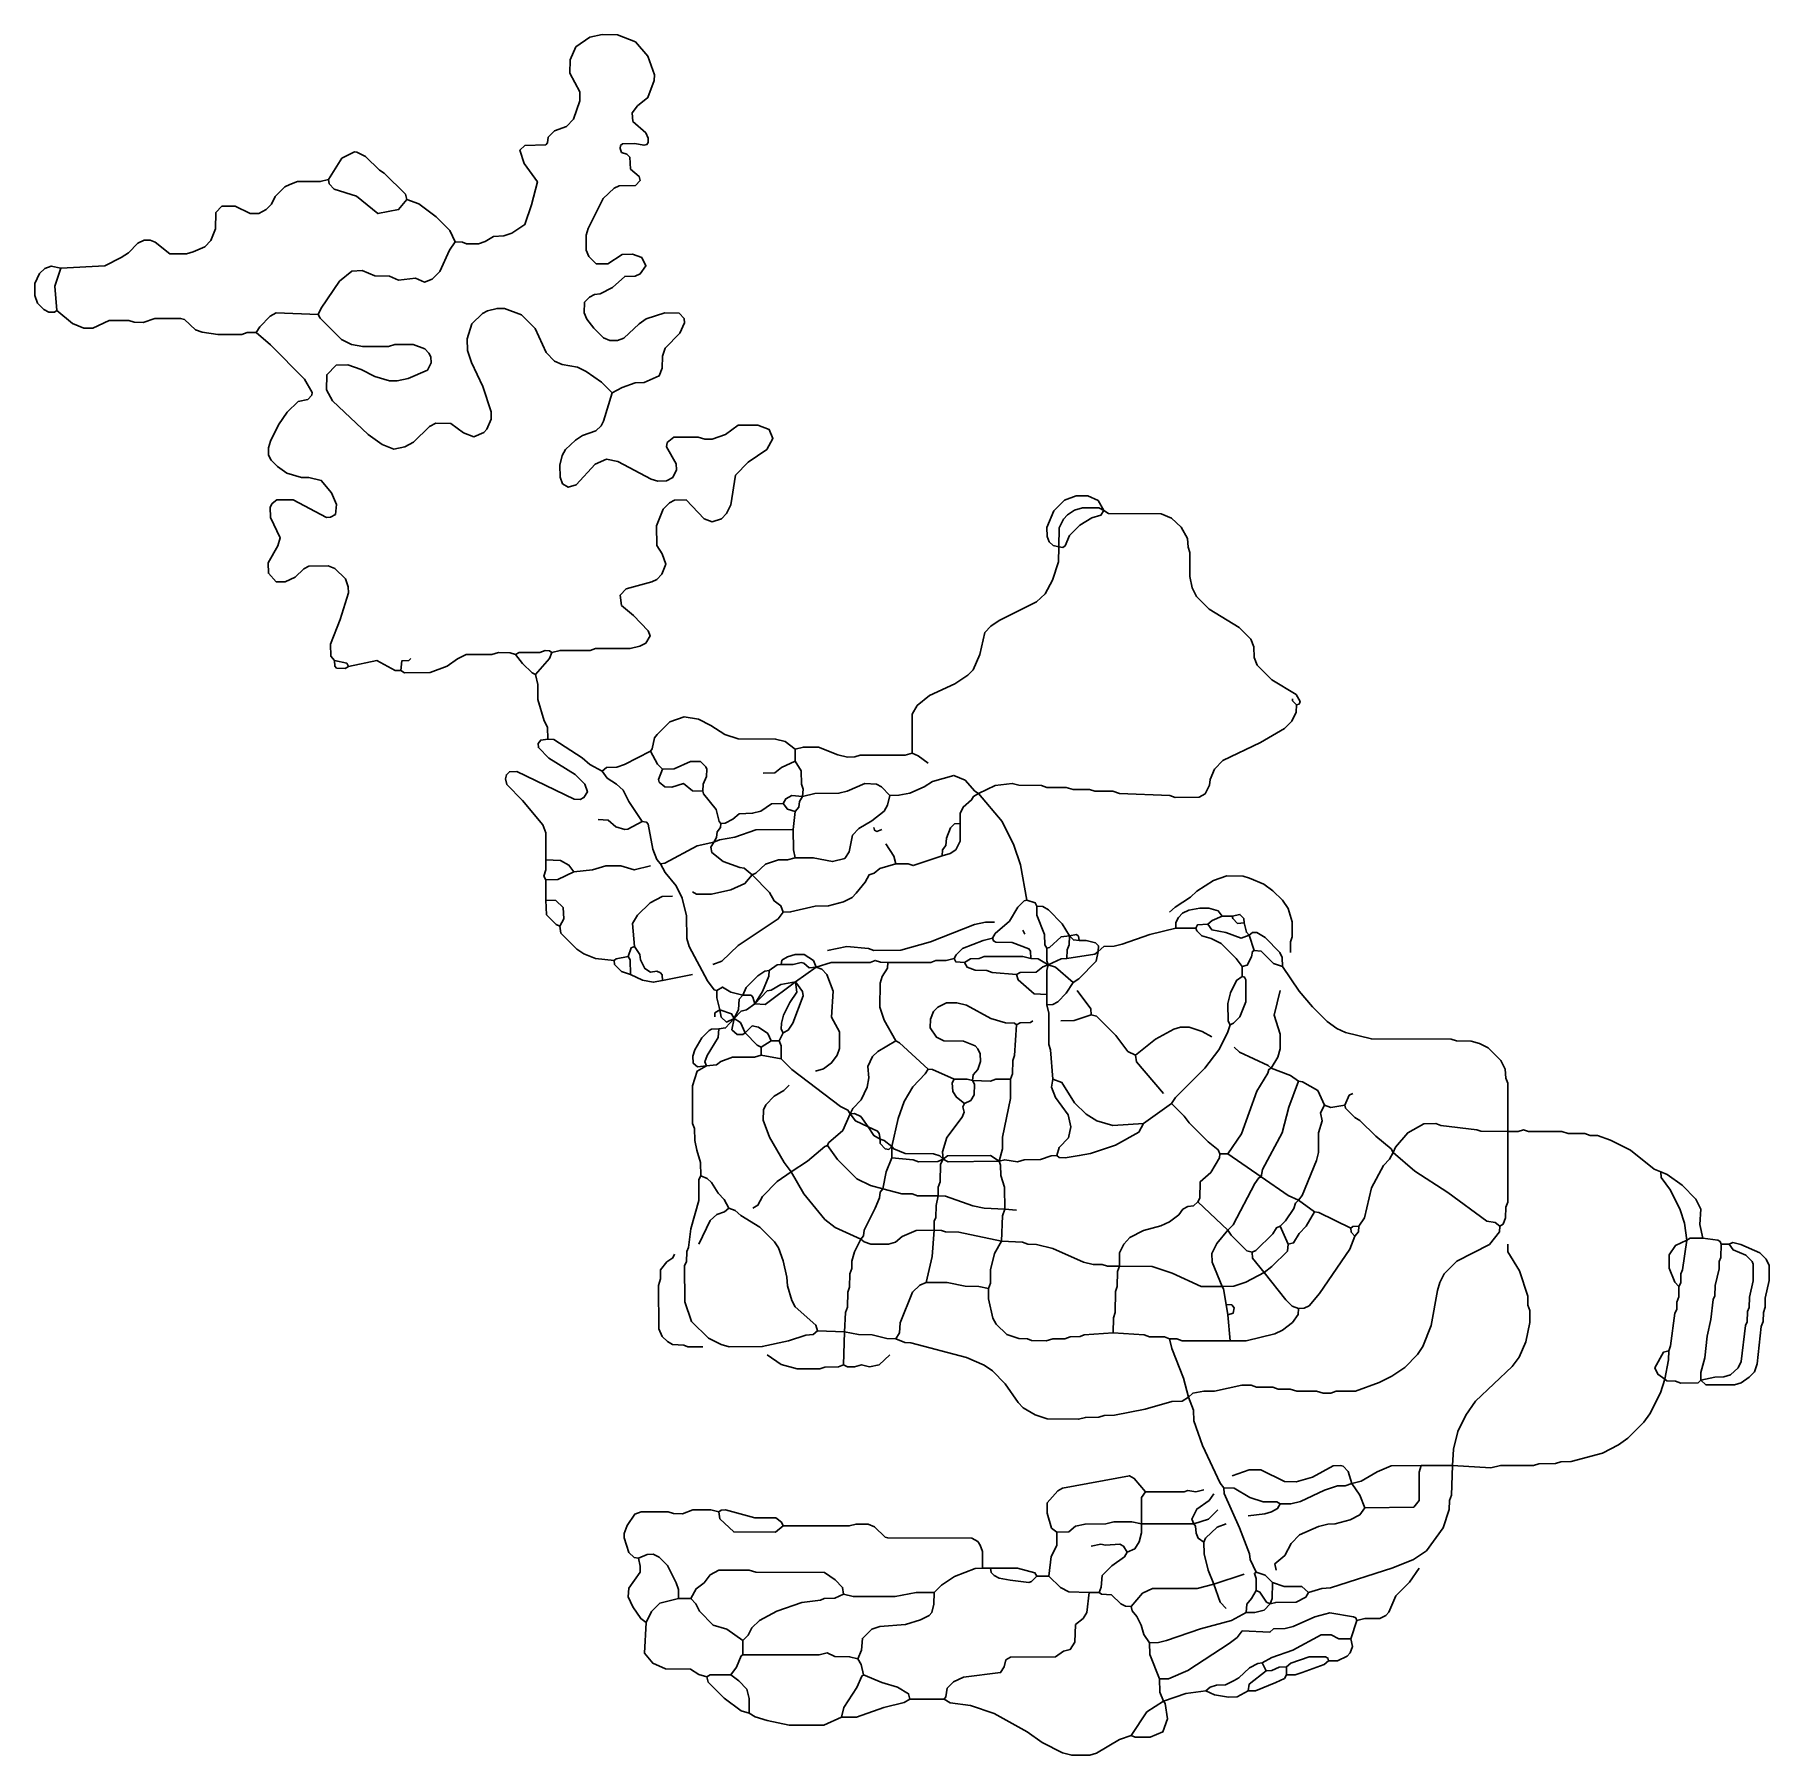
# Model space of a CAD drawing. Header units: millimetres. Extents: x 0 to 1000, y 0 to 992.
import ezdxf

# ---------------------------------------------------------------- set-up
doc = ezdxf.new("R2010")
doc.units = ezdxf.units.MM
doc.layers.add('MAP', color=7, linetype='CONTINUOUS')

msp = doc.modelspace()

# ---------------------------------------------------------------- linework, layer by layer
at = {"layer": 'MAP'}
for points in [[(242.4, 872.4), (246.7, 872.2), (248.9, 871.3), (255.8, 871.3), (259.7, 872.6), (264.5, 875.6), (270.4, 875.9), (275.1, 877.4), (282.5, 882.4), (286.4, 893.8), (289.8, 907), (282.1, 917.7), (279.7, 925.3), (282.6, 928), (294.6, 928.3), (295.6, 929.5), (296.1, 932.8), (299.6, 936.5), (306.5, 938.9), (310.6, 943.2), (314.3, 953.8), (314.2, 959), (308.6, 969.6), (308.7, 977.4), (311.9, 984.8), (320, 990.4), (327.2, 991.9), (335.9, 991.8), (346.3, 987.7), (353.4, 979.4), (357.3, 968.8), (357.1, 965.4), (353.4, 955.6), (347.6, 950.9), (344.5, 946.9), (344.9, 941.9), (352.3, 935.2), (353.7, 932.3), (353.7, 929.8), (352.9, 928.5), (351.3, 928.1), (345.7, 929.2), (338.8, 929), (337.7, 927.9), (337.6, 926.3), (338.3, 924), (341.3, 923), (343.1, 921.2), (343.5, 914.4), (348.4, 910.2), (349.1, 907.9), (346.4, 905), (336.9, 904.8), (334, 903.4), (327.8, 897.4), (319.1, 880.2), (317.9, 876.3), (317.9, 867.7), (319.4, 864), (323.7, 859.8), (330.5, 859.8), (338.7, 865.2), (344.7, 865.4), (350, 863.4), (352.4, 858.6), (349.1, 854), (346.2, 852.7), (340.2, 852.5), (333.2, 846.2), (326, 842.5), (322.8, 842.1), (319.9, 840.6), (316.9, 837.6), (316.7, 831.6), (318.3, 827.9), (322.3, 822.6), (327.9, 817.2), (331.6, 815.6), (335.9, 815.6), (339.7, 816.9), (348.4, 825.2), (352.5, 828), (363.2, 831.6), (371.6, 831.3), (374.5, 828.2), (374.7, 825.7), (371.9, 819.9), (363.5, 811.2), (362, 806.6), (361.8, 799.7), (360.1, 795.3), (351.3, 791.4), (346.2, 791.1), (338.6, 788.5), (332.9, 785.4)], [(169.3, 908.4), (177.1, 920.6), (184.3, 924.3), (185.7, 924.2), (190.7, 921.7), (198.7, 913.8), (201.5, 912.1), (213.8, 899.9), (214.6, 896.8)], [(169.3, 908.4), (164.6, 907.2), (151.6, 907.2), (147, 905.6), (144.2, 904.1), (138.7, 898.5), (136.5, 894.2), (133.5, 891.1), (129.3, 888.7), (124.2, 888.8), (115.6, 893.1), (107.9, 893), (104.5, 889.4), (104.3, 879.9), (101.6, 873.2), (98, 869.5), (91.3, 866.7), (87.5, 865.5), (78, 865.6), (69.5, 872.2), (66.5, 873.5), (63.1, 873.4), (59.5, 871.6), (54, 866.1), (49.9, 863.4), (40.5, 858.7), (15, 857.3)], [(169.3, 908.4), (169.7, 905.9), (172.6, 902.9), (185.6, 898.8), (197.9, 888.7), (209.8, 891.1), (214.6, 896.8)], [(214.6, 896.8), (221.4, 894.3), (231.4, 886.9), (239.3, 878.9), (242.4, 872.4)], [(242.4, 872.4), (239.1, 867.7), (233.5, 855.3), (229.2, 851), (224.7, 849.3), (219.6, 851.5), (209.7, 850.4), (204.6, 852.6), (196.1, 852.9), (188.7, 856), (182.9, 855.6), (175.8, 849.8), (165.1, 834.3), (163.5, 830.6)], [(15, 857.3), (9.5, 858.5), (5.8, 857.1), (2.7, 854.2), (0, 848.4), (0.1, 841.6), (1.7, 837.1), (5.3, 833.5), (8.1, 832), (11.4, 832), (12.7, 832.9)], [(15, 857.3), (11.6, 846.9), (12.7, 832.9)], [(12.7, 832.9), (21.7, 825.3), (28.4, 822.6), (33.5, 822.7), (43, 827.1), (54.3, 827.1), (57.3, 826.1), (62.5, 826), (69.3, 828.3), (84.1, 828.3), (86.4, 827.6), (92.7, 821.7), (96.5, 820.3), (105.5, 819), (119.4, 819), (122.4, 820.1), (127.6, 820.2)], [(163.5, 830.6), (139.3, 831.6), (135.8, 829.6), (129.8, 823.5), (127.6, 820.2)], [(163.5, 830.6), (164.6, 828.4), (176.9, 816.2), (182.6, 813.3), (189.1, 812.1), (203.9, 812.1), (207.7, 813.2), (218.2, 813.2), (225, 810.7), (227.2, 808.3), (228.3, 806.2), (228.5, 802.8), (226.4, 798.4), (215.4, 793.6), (208.9, 792.4), (204.6, 792.4), (196.1, 794.9), (188.2, 798.9), (180.6, 801.6), (173.8, 801.3), (168.4, 795.8), (168.2, 787.2), (171.6, 780.8), (192.3, 761.4), (200.3, 755.7), (207.1, 753), (213.4, 754.3), (218.4, 756.9), (227.7, 766), (231.3, 767.9), (239.9, 767.8), (247.2, 762.3), (253.1, 760), (258.9, 762.6), (260.7, 764.4), (263.1, 770.3), (263.2, 774.5), (258.3, 789), (251.9, 802.9), (249.6, 809.8), (249.4, 816.6), (252.1, 825.1), (258.2, 831.2), (261, 832.7), (266.6, 834.1), (270.9, 834), (280.7, 830.4), (288.6, 822.5), (294.8, 808.6), (299.6, 803.6), (304.1, 801.8), (313, 800.3), (318, 797.8), (326.8, 791.5), (332.9, 785.4)], [(127.6, 820.2), (135.9, 813), (155.6, 793.3), (160, 785.6), (159.7, 784), (157.4, 781.5), (151.8, 780.4), (145.6, 774.3), (140.6, 766.9), (135.9, 757.5), (134.7, 753.7), (134.7, 749.5), (136.3, 746.6), (139.9, 742.9), (145.3, 739.1), (153.8, 736.7), (158.1, 736.6), (165.2, 734.9), (171.1, 727.8), (174, 721.1), (173.4, 715.3), (170.6, 713.8), (168.2, 713.5), (149, 723.8), (139.5, 723.7), (136.9, 721.6), (135.7, 719.5), (135.9, 713.5), (141.5, 701.9), (140.1, 697.3), (134.6, 687.4), (134.7, 681.4), (139.3, 676.5), (144.4, 676.4), (150.2, 679.2), (155.1, 684), (158, 685.4), (169.2, 685.6), (173, 684.1), (179.1, 678.1), (180.8, 673.5), (180.9, 670.1), (176.2, 654.7), (170.5, 640.5), (170.7, 633.7), (172.8, 631.1)], [(332.9, 785.4), (328, 769.1), (326.5, 766.3), (323.4, 763.5), (315.8, 760.9), (311.7, 758.2), (306.1, 752.8), (304.1, 749.2), (302.8, 743.7), (302.9, 736.8), (304.3, 733), (307.6, 731), (312.2, 732.3), (323.1, 744.2), (329.7, 747.1), (336.1, 745.8), (355.4, 735.6), (359.2, 734.4), (364.3, 734.6), (367.8, 736.7), (370, 741), (369.9, 744.4), (364.3, 754.2), (364.7, 756.7), (368.5, 759.8), (382.4, 759.8), (386.3, 758.7), (390.6, 758.8), (398.2, 761.4), (405.5, 766.7), (416.8, 766.8), (423.5, 764.2), (425.6, 759.1), (422.1, 752.8), (411.3, 745.4), (404.1, 738), (401.3, 720.9), (398.8, 715.8), (395.9, 712.8), (390.5, 711.1), (386, 712.7), (375.5, 723.7), (368.8, 723.6), (365.9, 722.1), (362.3, 718.3), (358.5, 708.7), (358.6, 697.4), (361.7, 692.6), (363.8, 686.7), (361.6, 680.9), (358.6, 677.8), (355.7, 676.4), (340.9, 672.5), (337.6, 668.7), (338.2, 662.9), (345.3, 657), (353.7, 648.3), (354.8, 645.4), (352.3, 641.2), (348.8, 639.3), (343.2, 638), (323.3, 638), (320.2, 636.9), (302.9, 636.9), (298.1, 635.7)], [(616.3, 717.5), (613, 723.3), (607.2, 726.1), (600.4, 726.1), (593.7, 723.5), (587.5, 717.4), (583.5, 707.8), (583.6, 702.6), (584.8, 699.6), (587.2, 697.4), (590.5, 696.6)], [(616.3, 717.5), (613.4, 719.1), (604, 719.2), (599.5, 717.7), (595.5, 715), (593.2, 712.6), (590.7, 707.6), (590.5, 696.6)], [(616.3, 717.5), (614.7, 714.8), (609.4, 713.3), (602.5, 709.2), (596.6, 703.1), (594.1, 697.3), (592.8, 696.3), (590.5, 696.6)], [(616.3, 717.5), (619.1, 715.8), (649.5, 715.6), (655.4, 713.2), (661, 707.9), (664.6, 701.5), (664.9, 696.4), (665.9, 693.4), (665.9, 679.5), (667.2, 673.1), (669.7, 668), (677, 660.7), (694.4, 650.1), (701.1, 643.4), (702.9, 638.9), (703.1, 632.9), (704.7, 628.4), (713.2, 619.9), (727.2, 611.5), (729.5, 607.4), (728.9, 606), (727.4, 605.5)], [(590.5, 696.6), (590.3, 688), (586.7, 677.4), (582.5, 669.6), (577.5, 664.9), (556, 654.2), (551.2, 651), (547.7, 647.2), (544.9, 634.5), (541, 625.7), (537.9, 622.7), (530.5, 617.6), (515.9, 610.9), (508.8, 605.1), (505.9, 600.2), (505.8, 577.7)], [(172.8, 631.1), (179.9, 629.6), (180.9, 627.6)], [(172.8, 631.1), (173, 627.8), (174, 626.7), (178.9, 626.5), (180.9, 627.6)], [(180.9, 627.6), (197.3, 631.1), (207.8, 625.4), (211.1, 625.3)], [(277.2, 634.6), (274.2, 635.6), (267.3, 635.7), (263.5, 634.6), (248.8, 634.5), (243.7, 632.1), (237.7, 627.8), (227.9, 624.2), (213.2, 624.1), (211.1, 625.3)], [(216.9, 632.2), (215.6, 631.2), (211.6, 630.9), (211.1, 625.3)], [(298.1, 635.7), (296.8, 636.7), (294.3, 636.8), (291.3, 635.7), (279.3, 635.7), (277.2, 634.6)], [(277.2, 634.6), (281.2, 629.4), (286.7, 624), (288.8, 623)], [(298.1, 635.7), (296.7, 632.2), (288.8, 623)], [(288.8, 623), (290, 617.3), (290, 608.7), (293.7, 596.3), (295.6, 592.7), (295.8, 585.8)], [(727.4, 605.5), (727.2, 601.3), (724.8, 596.2), (720.6, 592), (706.6, 583.8), (684.9, 573.4), (680.1, 568.5), (677.7, 562.5), (677.3, 559.2), (674.7, 554.2), (671.3, 552.3), (657.4, 552.2), (654.4, 553.3), (625.4, 554.5), (621.5, 555.7), (611.1, 555.7), (608.1, 556.8), (598.6, 556.8), (594.7, 558), (583.5, 558), (580.4, 559.1), (567.4, 559.2), (563.6, 560.3), (553.7, 559), (544.1, 554.5)], [(725.1, 609), (725.1, 607.9), (727.4, 605.5)], [(438.5, 580), (432.6, 584.5), (427.1, 585.8), (405.5, 585.9), (397.9, 588.4), (389.8, 593.7), (382.6, 597.3), (374.5, 598.6), (366.2, 595.8), (358.8, 588.5), (357.4, 586.5), (355.9, 580.2), (355, 578.9)], [(295.8, 585.8), (291.7, 585.2), (290.2, 583.3), (290.4, 580.9), (296.4, 574.8), (311.6, 565.4), (317.1, 559.9), (318.6, 555.5), (316.6, 552.1), (314.5, 551), (311.1, 551.2), (277.9, 567.2), (273.7, 567), (271.9, 565.3), (271.4, 562.9), (272.1, 559.7), (281.2, 550.5), (293, 536.3), (294.6, 531.8), (294.6, 516.2)], [(295.8, 585.8), (299.2, 585.6), (315.6, 575.1), (320, 571.1), (327.1, 567.3)], [(438.5, 580), (443.2, 581.2), (451.9, 581.1), (463.1, 576.7), (468.6, 575.4), (472.9, 575.5), (475.9, 576.5), (501.9, 576.6), (505.8, 577.7)], [(438.5, 580), (438.5, 573.1)], [(355, 578.9), (340.1, 571.1), (335.6, 569.6), (329.7, 569.4), (327.1, 567.3)], [(355, 578.9), (359, 571.4), (361.9, 568.4)], [(361.9, 568.4), (368.7, 568.6), (378.1, 572.8), (383.9, 572.8), (387, 569.9), (387.4, 568.4), (387.3, 564.2), (385.3, 559.9), (385.1, 555.7)], [(438.5, 573.1), (430.6, 569.4), (426.7, 566.3), (419.9, 566.1)], [(438.5, 573.1), (441.9, 567.6), (442, 559.9), (443.1, 557), (442.6, 552.8)], [(505.8, 577.7), (509.4, 576.2), (515.1, 571.9)], [(327.1, 567.3), (330, 563.3), (335.5, 559.9), (339.2, 556.3), (342.5, 549.8), (350.3, 538.3)], [(361.9, 568.4), (359.6, 562.5), (360.1, 561), (363.2, 558.2), (367.4, 558.1), (374.1, 560.2), (379.2, 556), (385.1, 555.7)], [(442.6, 552.8), (449.8, 554.5), (463.6, 554.6), (468.3, 555.8), (478.6, 560.3), (485.3, 559.8), (488.1, 558.2), (493, 553.3)], [(544.1, 554.5), (542, 555.8), (536.4, 562.1), (529.8, 564.9), (517.5, 561.3), (512.7, 558.2), (504.6, 554.7), (498.2, 553.4), (493, 553.3)], [(385.1, 555.7), (385.6, 554.2), (392.9, 545.3), (394.6, 538.4), (395.6, 537.1)], [(442.6, 552.8), (436.5, 553.2), (433.1, 551.4), (431.5, 548.7)], [(493, 553.3), (491.7, 547.8), (489.8, 544.3), (482.7, 538.6), (475.1, 534.2), (471.5, 530.5), (469.6, 520.9), (467, 516.9), (460, 515.2), (448.8, 517.4), (438.5, 517.4)], [(442.6, 552.8), (441, 549.8), (440.6, 546.6), (438.5, 544.1)], [(544.1, 554.5), (541.2, 552.8), (540.1, 550.7), (535.2, 546.6), (533.6, 543), (533.6, 537.1)], [(544.1, 554.5), (557.7, 538.4), (564.5, 524.7), (568.4, 513.3), (571.9, 493)], [(431.5, 548.7), (424.7, 548.5), (418.6, 544.2), (413.9, 543.1), (406.2, 542.7), (402.4, 539.6), (398, 537.4), (395.6, 537.1)], [(431.5, 548.7), (433.9, 545.5), (438.5, 544.1)], [(438.5, 544.1), (437.3, 533.6)], [(324.8, 539.4), (330.7, 539.1), (335, 535.2), (340.3, 533.6), (341.9, 533.8), (350.3, 538.3)], [(350.3, 538.3), (352.8, 537.9), (353.7, 536.7), (356.3, 522.3), (358.6, 516.4), (360.8, 513.9)], [(395.6, 537.1), (395.3, 534.8), (393.4, 532.3), (393.1, 529.1), (391.5, 526.4)], [(437.3, 533.6), (415.7, 533.5), (403.6, 529.2), (394.7, 527.7), (391.5, 526.4)], [(437.3, 533.6), (437.4, 521.9), (438.5, 517.4)], [(483.7, 534.8), (484.2, 533.3), (485.5, 532.6), (488.4, 533.6)], [(533.6, 537.1), (530.3, 536.9), (528, 534.6), (525.7, 528.7), (525.3, 524.5), (523.4, 521.9), (523.2, 518.5)], [(533.6, 537.1), (533.5, 526.9), (531, 522), (527.8, 519.9), (523.2, 518.5)], [(391.5, 526.4), (382, 524.2), (363.2, 514.2), (360.8, 513.9)], [(391.5, 526.4), (389.8, 523.5), (390.4, 520.4), (396.9, 515.2), (406.6, 511.7), (409.1, 511.4), (413.6, 507.5)], [(490.7, 525.5), (495.2, 518.3), (496.5, 513.9)], [(294.6, 516.2), (294.6, 510.4), (293.5, 506.7), (294.6, 504.6)], [(294.6, 516.2), (303.1, 515.8), (308, 513.2), (310.9, 509.3)], [(355, 512.7), (345.6, 510.4), (337.9, 512.7), (329.3, 512.7), (321.6, 510.4), (310.9, 509.3)], [(360.8, 513.9), (363.5, 509), (369.8, 501.2), (373.3, 494.1), (375.8, 483.9), (375.9, 470.9), (377.3, 466.3), (387.8, 446.5), (391.7, 441.3), (393.2, 440.8)], [(438.5, 517.4), (433.9, 516.2), (428.8, 516.2), (421.3, 513.7), (415.8, 508.6), (413.6, 507.5)], [(496.5, 513.9), (487.2, 511.3), (484, 508.5), (481, 507.6), (478.8, 503.4), (473.6, 496.9), (471.2, 494.5), (466.2, 492), (457.7, 489.6), (450, 489.5), (435.8, 486.2), (431.5, 486.1)], [(523.2, 518.5), (506.4, 512.9), (503.5, 513.9), (496.5, 513.9)], [(310.9, 509.3), (301.5, 504.8), (294.6, 504.6)], [(294.6, 504.6), (294.6, 493)], [(413.6, 507.5), (409.4, 502.5), (401.3, 499), (390.1, 496.5), (381.5, 496.5), (379.3, 497.7)], [(413.6, 507.5), (423.7, 497.3), (426.3, 492.5), (430.1, 489.7), (431.5, 486.1)], [(654.3, 486.1), (657.4, 489), (666.3, 494.7), (670, 498.2), (679.6, 504.3), (687.2, 506.9), (696.6, 506.8), (700.4, 505.6), (708.5, 502.2), (713.8, 498.3), (719.4, 492.9), (722.6, 488.1), (725, 480.5), (725, 471.9), (723.9, 468.9), (723.9, 462.8)], [(294.6, 493), (300.5, 492.7), (304.6, 488.7), (305, 482.1), (302.8, 477.9)], [(294.6, 493), (295.1, 484.5), (300.6, 479), (302.8, 477.9)], [(367.7, 495.3), (361.8, 495), (354.8, 491.5), (347.5, 484.3), (344.6, 479.5), (345.7, 466.3)], [(571.9, 493), (570.4, 492.5), (566.8, 489), (561.9, 480.8), (553.8, 473.7), (552.2, 471)], [(571.9, 493), (576.8, 491.5), (577.7, 489.5)], [(431.5, 486.1), (428.7, 482.1), (405.5, 466.9), (396.2, 457.7), (390.9, 455.9)], [(553.4, 480.3), (548.2, 480.2), (541.8, 478.9), (516.4, 469), (499.3, 464.1), (483.8, 464), (480.7, 465.1), (468.2, 466.3), (457.1, 464)], [(577.7, 489.5), (581.1, 489.4), (584.5, 487.3), (592.3, 479.4), (596.6, 472.3)], [(577.7, 489.5), (577.8, 484.4), (582.1, 473.2), (582.4, 467.3), (583.5, 465.2)], [(684.5, 483.7), (682.2, 486.9), (676.8, 488.3), (671.7, 488.4), (665.3, 487.1), (661.8, 485.4), (659.4, 482.9), (657.9, 480.1), (657.8, 476.8)], [(684.5, 483.7), (678.8, 481.2), (676.3, 479.1)], [(684.5, 483.7), (690.3, 483.7)], [(690.3, 483.7), (694.8, 484.7), (697, 482.4), (697.2, 479.9)], [(690.3, 483.7), (690.7, 482.3), (693.5, 479.5), (697.2, 479.9)], [(302.8, 477.9), (303.4, 473.9), (312.5, 464.7), (316.6, 462), (323.3, 459.4), (334.1, 458.2)], [(552.2, 471), (546.7, 469.7), (534.9, 465), (531.2, 461.5), (530.1, 459.4)], [(552.2, 471), (552.7, 469.5), (554, 468.7), (563.5, 468.5), (573.2, 464.9), (574.1, 463.6), (574.2, 459.4)], [(569.6, 475.6), (570.8, 473.3)], [(596.6, 472.3), (591.7, 471.9), (585, 465.6), (583.5, 465.2)], [(596.6, 472.3), (596.3, 467.3), (595.2, 464.4), (595.1, 459.4)], [(596.6, 472.3), (600.6, 473.1), (601.8, 472.2), (602.1, 469.8)], [(596.6, 472.3), (598.8, 470), (602.1, 469.8)], [(657.8, 476.8), (642.8, 473.1), (627, 467.6), (622.3, 466.4), (616.3, 466.2), (613.1, 463.4)], [(657.8, 476.8), (669.4, 476.8)], [(676.3, 479.1), (670.4, 478.8), (669.4, 476.8)], [(669.4, 476.8), (669.9, 475.2), (672.9, 472.3), (678.3, 470.8), (684, 467.9), (692.6, 459.3), (696.1, 454.7)], [(676.3, 479.1), (678.6, 475.9), (686.6, 474.3), (695.6, 471), (700.1, 472.7)], [(697.2, 479.9), (698.6, 474.5), (700.1, 472.7)], [(700.1, 472.7), (702.1, 474.3), (704.6, 474.4), (709.4, 471.5), (717.9, 462.8), (719.2, 459.9), (719.3, 454.7)], [(700.1, 472.7), (703, 464)], [(342.2, 460.5), (335.3, 459.2), (334.1, 458.2)], [(345.7, 466.3), (343.8, 465.4), (342.2, 460.5)], [(342.2, 460.5), (343.3, 458.5), (343.4, 450.1)], [(345.7, 466.3), (348.9, 461.7), (349.3, 458.5), (351.7, 453.5), (355, 451.5), (358.6, 452), (360.7, 451.1), (361.7, 449.9), (361.9, 446.6)], [(430.4, 455.9), (430.7, 458.3), (434, 460.3), (438.5, 461.7), (443.6, 461.6), (449, 458.1), (450.6, 454.4)], [(574.2, 459.4), (569.6, 460.5), (547.3, 460.5), (544.4, 459.4), (539.4, 459.1), (536, 457)], [(583.5, 465.2), (583.5, 457.9), (584.3, 455.7)], [(613.1, 463.4), (611.2, 461.9), (595.1, 459.4)], [(613.1, 463.4), (612, 457.8), (601.9, 447.6), (598.6, 445.4)], [(602.1, 469.8), (606.2, 469.7), (611.6, 468.3), (613.3, 466.6), (613.1, 463.4)], [(703, 464), (702, 463.4), (701.5, 460.3), (699, 455.5), (696.1, 454.7)], [(703, 464), (707, 463.5), (714.1, 456.5), (719.3, 454.7)], [(334.1, 458.2), (334.3, 455.8), (338.3, 451.8), (343.4, 450.1)], [(343.4, 450.1), (350.4, 446.8), (356.6, 445.6), (361.9, 446.6)], [(379.3, 450.1), (361.9, 446.6)], [(423.4, 452.4), (421, 452.1), (416.9, 449.3), (410.2, 442.6), (408.3, 438.1)], [(423.4, 452.4), (423.2, 449.1), (419.6, 440.4), (415.1, 433.2)], [(430.4, 455.9), (428, 455.6), (423.4, 452.4)], [(430.4, 455.9), (437.2, 455.9), (441.9, 457), (443.4, 456.6), (446.5, 453.9), (450.6, 454.4)], [(450.6, 454.4), (438.6, 445.9)], [(450.6, 454.4), (453.8, 453.2), (456.7, 450.2), (460.4, 440.5), (459.4, 425.5), (463.9, 417), (464, 407.5), (462.7, 403.7), (459.4, 399.1), (454.7, 395.8), (450.1, 394.4)], [(491.9, 457), (487.6, 457.2), (484.6, 458.2), (481.6, 457.1), (459.2, 457), (450.6, 454.4)], [(491.9, 457), (491.7, 453.7), (488.6, 448.9), (487.4, 445.1), (487.2, 431.3), (489.7, 423.7), (496.5, 411.8)], [(530.1, 459.4), (525.5, 458.2), (519.5, 458.2), (516.6, 457.1), (491.9, 457)], [(530.1, 459.4), (531.1, 457.4), (536, 457)], [(536, 457), (537.6, 454.3), (542.1, 452.6), (548.9, 452.4), (551.9, 451.3), (566.1, 450.1)], [(584.3, 455.7), (581.2, 454.5), (577.4, 451.4), (568.2, 451.2), (566.1, 450.1)], [(566.1, 450.1), (566.9, 447), (576.2, 439), (583.5, 438.5)], [(574.2, 459.4), (578.5, 459.2), (584.3, 455.7)], [(584.3, 455.7), (583.5, 452.4), (583.5, 438.5)], [(595.1, 459.4), (591.8, 459.2), (584.3, 455.7)], [(584.3, 455.7), (588.4, 454.4), (598.6, 445.4)], [(696.1, 454.7), (696.1, 448.9)], [(719.3, 454.7), (729, 440.5), (736.6, 431.5), (745.2, 423), (750.6, 419), (755.6, 416.6), (770.6, 413), (816.6, 412.9), (819.7, 411.9), (828.2, 411.6), (832.9, 410.4), (838, 407.8), (845.3, 400.5), (847.8, 395.5), (848.1, 390.4), (849.2, 387.4), (849.2, 359.6)], [(393.2, 440.8), (396.5, 442.9), (401.3, 440), (408.3, 438.1)], [(393.2, 440.8), (393.3, 436.7), (395, 429.8)], [(438.6, 445.9), (430.2, 444.4), (424.6, 441.1), (422.3, 440.6), (415.1, 433.2)], [(438.6, 445.9), (421.1, 432.9), (415.1, 433.2)], [(438.6, 445.9), (439.4, 439.9), (435.3, 433.9), (431.7, 426.7), (430.5, 422), (430.4, 418.6), (431.5, 416.4)], [(438.6, 445.9), (442.7, 440.3), (443, 437.9), (437, 422.1), (434.3, 418.1), (431.5, 416.4)], [(598.6, 445.4), (594.6, 439.3), (589.8, 434.4), (586.9, 432.9), (583.5, 432.7)], [(600.9, 440.8), (608.8, 430.3), (609, 426.9)], [(696.1, 448.9), (692.8, 446.7), (689.3, 439.6), (687.9, 433.4), (688, 423.2), (689.1, 421.1)], [(696.1, 448.9), (697.5, 448.5), (698.3, 447.1), (698.3, 434.4), (694.7, 425.7), (691.2, 422.1), (689.1, 421.1)], [(718.1, 440.8), (714.6, 426.6), (718, 415.8), (718.1, 407.2), (716.7, 402.5), (712.9, 396.1)], [(408.3, 438.1), (406.1, 435.8), (405.7, 430), (403.2, 424.7)], [(403.2, 424.7), (407.2, 429), (410.3, 429.8), (415.1, 433.2)], [(408.3, 438.1), (413, 438.2), (414.1, 437.1), (415.1, 433.2)], [(566.1, 421.1), (564.8, 422.1), (559.7, 422.3), (551.2, 424.7), (537.1, 432.4), (531.6, 433.8), (525.7, 433.7), (520.7, 431.2), (518.2, 428.8), (516.4, 424.4), (516.3, 419.3), (519.9, 413.9), (524.2, 411.8), (535.4, 411.7), (542.1, 409), (543.8, 407.2), (545.1, 404.3), (545.2, 400), (543.8, 395.4), (541, 392.3), (540.6, 389)], [(583.5, 438.5), (583.5, 432.7)], [(583.5, 432.7), (584.7, 427.9), (584.7, 409.7), (585.7, 406.6), (587, 389.8)], [(395, 429.8), (392.1, 428), (392.1, 425.7)], [(403.2, 424.7), (398.3, 419.3), (394.4, 418.8)], [(395, 429.8), (401.8, 427.5), (403.2, 424.7)], [(395, 429.8), (395.8, 425.6), (398.8, 422.7), (403.2, 424.7)], [(403.2, 424.7), (401.9, 418.3), (404.9, 415.5), (408.2, 415.5), (409.5, 416.4)], [(403.2, 424.7), (406.8, 422.5), (409.5, 416.4)], [(409.5, 416.4), (413.7, 420.5), (417.3, 419.8), (422.6, 416.1), (424.6, 411.8)], [(566.1, 421.1), (564.9, 403.5), (563.8, 400.5), (563.7, 392.8), (562.6, 389.8)], [(575.4, 423.4), (574.1, 422.4), (568.2, 422.2), (566.1, 421.1)], [(609, 426.9), (599.3, 423.5), (591.6, 423.4)], [(609, 426.9), (612.2, 426), (623.2, 415), (630.2, 405.7), (634.6, 403.7)], [(689.1, 421.1), (687.7, 416.5), (682.7, 406.6), (674.6, 396.2), (657.7, 379.2), (655.4, 375.8)], [(394.4, 418.8), (390.2, 418.6), (388.8, 417.8), (384.6, 413.6), (380.6, 406.7), (379.4, 403), (379.7, 398.9), (382.1, 396.9), (387.2, 397.4)], [(394.4, 418.8), (394, 413.8), (387.6, 403.5), (386.4, 399.7), (387.2, 397.4)], [(409.5, 416.4), (416.6, 409.3), (418.8, 408.3)], [(424.6, 411.8), (418.8, 408.3)], [(424.6, 411.8), (429.2, 411.8)], [(431.5, 416.4), (429.2, 411.8)], [(429.2, 411.8), (430.3, 408.9), (430.4, 401.4)], [(496.5, 411.8), (486, 405.7), (483, 402.8), (480.3, 397), (480.9, 390.6), (480, 385.1), (476.4, 377.9), (471.6, 372.9), (470.2, 369.8)], [(496.5, 411.8), (498.6, 410.8), (515.1, 395.6)], [(678.7, 414.1), (673.1, 417.2), (665.5, 419.8), (660.5, 419.8), (656.7, 418.6), (646.2, 412.8), (634.6, 403.7)], [(418.8, 403.7), (415, 402.5), (402.3, 402.5), (395.6, 400), (393, 398), (387.2, 397.4)], [(418.8, 408.3), (418.8, 403.7)], [(418.8, 403.7), (430.4, 401.4)], [(430.4, 401.4), (436.5, 395.3), (464.6, 374.1), (468.8, 371.9), (470.2, 369.8)], [(634.6, 403.7), (635.1, 399.7), (650.8, 381.6)], [(691.4, 408.3), (694.5, 405.4), (711, 397.7), (712.9, 396.1)], [(387.2, 397.4), (382, 394.4), (379.3, 386), (379.3, 364.3), (380.4, 361.3), (380.6, 354.4), (381.7, 348.8), (383.8, 341.8), (384, 334.1)], [(515.1, 395.6), (513.4, 392.8), (506.2, 385.3), (501.3, 376.9), (497.7, 367.1), (494.2, 350.9)], [(515.1, 395.6), (517.5, 395.3), (530.1, 389.8)], [(712.9, 396.1), (711.5, 395.4), (710.9, 393.2), (704.5, 382.9), (695.7, 358.2), (687.9, 346.8)], [(712.9, 396.1), (723.9, 391.8), (728.5, 388.6)], [(435, 386.3), (431.9, 383.3), (426.4, 379.9), (421.5, 375), (420.1, 372.1), (419.9, 366.1), (423.6, 356.3), (432.1, 341.7), (436.2, 336.4)], [(530.1, 389.8), (529, 387.7), (529.3, 382.7), (531.4, 379.3), (536, 375.8)], [(530.1, 389.8), (537.5, 389.7), (540.6, 389)], [(540.6, 389), (541.7, 386.8), (541.6, 380.8), (539.6, 377.4), (536, 375.8)], [(562.6, 389.8), (554, 389.7), (551, 388.6), (540.6, 389)], [(562.6, 389.8), (562.5, 378.6), (558, 356.4), (557.9, 349.6), (556, 342.5)], [(587, 389.8), (586.1, 385.1), (588.5, 379.2), (595.8, 369.3), (597.3, 362.2), (595.9, 355.9), (590.7, 350.3), (589.3, 345.7)], [(587, 389.8), (592.2, 387.9), (599.4, 376.2), (606.1, 369.5), (612.3, 365.8), (621.6, 363.1), (639.2, 364.2)], [(728.5, 388.6), (723, 373.6), (719.1, 358.8), (707.9, 337.6), (707.1, 333.5)], [(728.5, 388.6), (730.9, 388.3), (739.8, 383.2), (743.6, 374.7)], [(759.9, 381.6), (757.8, 380.5), (755.2, 374.7)], [(536, 375.8), (535, 373.8), (535.9, 370.8), (534.7, 367.9), (525.8, 356.2), (523.4, 347.8), (523.7, 343.7)], [(655.4, 375.8), (639.2, 364.2)], [(655.4, 375.8), (662.7, 368.5), (665.6, 364.6), (676.5, 353.6), (682.3, 349), (683.3, 346.8)], [(743.6, 374.7), (741.3, 370.4), (742.3, 365.7), (740.2, 358.8), (740.1, 347.5), (738.9, 342.8), (730.7, 322.7), (728.5, 320.1)], [(743.6, 374.7), (747.3, 373.5), (755.2, 374.7)], [(755.2, 374.7), (755.7, 373.1), (761.1, 367.6), (763.9, 366), (773.1, 356.9), (782, 349.7), (783.1, 347.4)], [(470.2, 369.8), (465.8, 360.2), (457.6, 353), (457.1, 351.5)], [(470.2, 369.8), (472.7, 370), (476.2, 368.3), (480.5, 362.2)], [(470.2, 369.8), (473.1, 365.8), (480.5, 362.2)], [(480.5, 362.2), (485.9, 359.8), (486.9, 358.5), (487.5, 355.2)], [(480.5, 362.2), (483.8, 357.2), (487.5, 355.2)], [(639.2, 364.2), (636.5, 359.3), (623.1, 351.8), (608.7, 347), (602.2, 345.7), (594, 344.5), (590.6, 344.7), (589.3, 345.7)], [(849.2, 359.6), (833.6, 359.7), (831.4, 360.6), (810.7, 363.1), (807.7, 364.2), (800.8, 364.1), (791.6, 358.9), (784.5, 350.5), (783.1, 347.4)], [(849.2, 359.6), (855.2, 359.6), (858.2, 360.6), (861.2, 359.6), (880.3, 359.6), (884.1, 358.4), (893.6, 358.4), (896.7, 357.3), (900.9, 357.2), (908.5, 354.6), (920, 348.9), (933.7, 337.9), (937.4, 336.4)], [(457.1, 351.5), (455.6, 351), (445.5, 342.5), (436.2, 336.4)], [(457.1, 351.5), (462.8, 343.4), (473.9, 332.4), (481.8, 328.4), (489, 326.5)], [(487.5, 355.2), (487.4, 352.7), (490.2, 349.7), (492.5, 349.3), (494.2, 350.9)], [(487.5, 355.2), (489.8, 354.5), (494.2, 350.9)], [(494.2, 350.9), (495.2, 349.6), (501.8, 346.9), (518.1, 346.7), (521.9, 345.5), (523.7, 343.7)], [(494.2, 350.9), (494.2, 344.5)], [(849.2, 359.6), (849.2, 318.9), (848.1, 315.9), (847.9, 309.9), (846.6, 306.2), (844.6, 305.1)], [(494.2, 344.5), (490.9, 336.3), (489, 326.5)], [(494.2, 344.5), (506.5, 343.2), (509.5, 342.2), (520.6, 342.3), (523.7, 343.7)], [(523.7, 343.7), (522.1, 340.7), (522, 330.5), (520.9, 327.6), (520.9, 322.5)], [(523.7, 343.7), (526.3, 345.6), (551.1, 345.7), (556, 342.5)], [(523.7, 343.7), (526.6, 342.2), (556, 342.5)], [(589.3, 345.7), (585.9, 345.5), (579.9, 343.4), (570.4, 343.3), (566.5, 342.2), (559.2, 343.3), (556, 342.5)], [(556, 342.5), (556.8, 340.2), (557, 334.3), (559.1, 327.6), (559.2, 314.9)], [(683.3, 346.8), (683, 344.4), (678.1, 336), (671.9, 330.6), (671.7, 321.1), (670.5, 319)], [(683.3, 346.8), (687.9, 346.8)], [(687.9, 346.8), (707.1, 333.5)], [(783.1, 347.4), (781.1, 343.7), (777.6, 340), (770.6, 327.2), (766.6, 309.8), (763.3, 305.1)], [(783.1, 347.4), (795.7, 336.7), (814.7, 324.4), (837.1, 307.9), (842, 307.2), (844.6, 305.1)], [(384, 334.1), (382.8, 331.9), (382.8, 319.8), (378.3, 303.4), (376.9, 292.7), (375.9, 290.5), (375.7, 284.5), (374.7, 282.3), (374.8, 261.5), (378.7, 250.1), (388.5, 240.4), (395.7, 236.8), (400.4, 235.5), (419.4, 235.6), (434.5, 239), (444.5, 242.2), (448.7, 242.6), (451.3, 244.7)], [(384, 334.1), (387.6, 332.6), (390.1, 330.2), (394, 324.1), (397.5, 320.4), (400.2, 315.5)], [(436.2, 336.4), (428.1, 330.7), (419.6, 322.1), (416.9, 317.1), (414.1, 315.5)], [(436.2, 336.4), (443.4, 323.6), (455.6, 308.8), (461.5, 304.2), (476.2, 297.5)], [(707.1, 333.5), (705.7, 332.8), (703.4, 329.6), (690.9, 305.8), (687.9, 302.7)], [(707.1, 333.5), (722.6, 322.8), (728.5, 320.1)], [(937.4, 336.4), (941.1, 334.8), (949.8, 328.6), (957.7, 320.6), (960.5, 314.9), (959.9, 305.9), (961.7, 298.1)], [(937.4, 336.4), (937.6, 333), (943, 325.8), (948.7, 314.4), (951.2, 306.8), (952.4, 296.9)], [(489, 326.5), (487.4, 324.6), (487, 321.3), (484.6, 315.5), (478.2, 302.7), (477.8, 299.4), (476.2, 297.5)], [(489, 326.5), (499.9, 323.6), (505.9, 323.6), (508.9, 322.5), (520.9, 322.5)], [(520.9, 322.5), (519.7, 316.9), (519.6, 310.1), (518.6, 307.9), (518.5, 302.7)], [(520.9, 322.5), (525.1, 322.3), (540.9, 316.8), (547.3, 315.5), (559.2, 314.9)], [(728.5, 320.1), (726.8, 318.3), (725.9, 315.3), (721, 308.1), (718.1, 305.1)], [(728.5, 320.1), (737.8, 313.2)], [(400.2, 315.5), (397.7, 313.3), (393.2, 311.7), (389.5, 308.2), (382.8, 294.6)], [(400.2, 315.5), (403.9, 314), (407, 311.2), (418.1, 304.5), (426.5, 296), (428.8, 292.6), (431.4, 285), (433.7, 275.6), (434, 270.6), (436.4, 262.1), (438.5, 258.6), (450.4, 247.9), (451.3, 244.7)], [(559.2, 314.9), (558, 311), (557.4, 296.4)], [(559.2, 314.9), (566.1, 314.3)], [(670.5, 319), (668, 316.8), (664.7, 316.4), (661.9, 314.9), (659.5, 311.6), (654.3, 307.6), (649.3, 305.2), (639.2, 302.5), (631.4, 298.4), (627.8, 294.6), (625.4, 289.6), (625.3, 281.9)], [(670.5, 319), (687.9, 302.7)], [(737.8, 313.2), (733, 305.1), (729, 300.8), (725.7, 295.4), (722.7, 294.6)], [(737.8, 313.2), (740.3, 312.9), (758.7, 303.9)], [(518.5, 302.7), (508.2, 302.6), (500.1, 299.1), (496.2, 295.9), (492.3, 294.7), (482, 294.7), (478.2, 296), (476.2, 297.5)], [(518.5, 302.7), (517.4, 287.6), (513.9, 272.6)], [(518.5, 302.7), (522.8, 302.6), (525, 301.7), (532.7, 301.6), (557.4, 296.4)], [(844.6, 305.1), (844.4, 301.7), (838.6, 294.5), (819.9, 284.9), (812.6, 277.6), (810, 272.6), (808.8, 267.9), (805, 247.7), (800.3, 235.7), (797.1, 231), (789.8, 223.6), (782.3, 218.5), (775.1, 214.9), (761.5, 210), (750.2, 209.9), (747.2, 208.8), (742.8, 208.8), (739, 209.9), (727.7, 209.9), (723.8, 211.1), (716.8, 211.1), (713.8, 212.2), (704.3, 212.3), (701.2, 213.3), (696, 213.4), (680.1, 210), (674, 209.9), (667.6, 208.7), (665.1, 206.5)], [(687.9, 302.7), (681.5, 295.1), (678.7, 289.3), (678.8, 284.3), (684.5, 270.3)], [(687.9, 302.7), (689.7, 299.8), (698.8, 290.8), (701.9, 290)], [(718.1, 305.1), (715.9, 304.1), (713.7, 300.7), (704, 291), (701.9, 290)], [(718.1, 305.1), (722.7, 294.6)], [(763.3, 305.1), (760, 304.9), (758.7, 303.9)], [(758.7, 303.9), (758.9, 301.6), (761, 299.3)], [(763.3, 305.1), (763.2, 301.8), (761, 299.3)], [(476.2, 297.5), (472.6, 290.3), (471.1, 284.8), (471, 280.6), (469.9, 277.6), (469.8, 269.9), (468.7, 266.9), (468.6, 258.3), (467.5, 255.3), (466.9, 244.2)], [(557.4, 296.4), (553.4, 289.3), (551.1, 279.9), (551, 272.1), (549.9, 269.1)], [(557.4, 296.4), (569.5, 295.8), (572.5, 294.7), (577.6, 294.4), (587, 292.1), (604.6, 284.3), (610.2, 283), (615.3, 283), (618.4, 281.9), (625.3, 281.9)], [(722.7, 294.6), (722.2, 290.7), (713.3, 281.7), (708.8, 278.4)], [(761, 299.3), (758.1, 291.8), (740.7, 266.2), (734.8, 259.2), (731.9, 257.7), (728.5, 257.5)], [(849.2, 294.6), (849.3, 290.3), (856, 279.2), (860.8, 264.7), (860.8, 259.5), (861.9, 256.5), (861.9, 249.5), (859.6, 238.4), (855.8, 229.5), (851.8, 224.2), (830.6, 204.1), (825.1, 196), (820.4, 186.7), (817.9, 176.4), (817.3, 167)], [(952.4, 296.9), (945.9, 293.9), (942.2, 288.5), (942.2, 280.9), (945.6, 272.8), (947.8, 270.3)], [(952.4, 296.9), (950, 279.8), (949, 277.6), (948.9, 272.4), (947.8, 270.3)], [(952.4, 296.9), (954.4, 298.1), (961.7, 298.1)], [(976.8, 294.6), (978.9, 295.6), (983.6, 294.5), (994.5, 289.6), (998.2, 286), (999.9, 282.4), (1000, 273.8), (997.7, 263.5), (997.7, 258.3), (996.6, 255.3), (996.5, 250.1), (995.4, 247.1), (993, 225.6), (991.4, 221.1), (988.4, 218), (983.7, 214.8), (979.9, 213.5), (963.5, 213.5), (960.6, 216.3)], [(972.2, 294.6), (972, 286.9), (971.1, 284.7), (971, 280.4), (968.8, 270.9), (968.6, 264.9), (967.6, 262.7), (966.3, 251.2), (964.1, 241.7), (962.8, 229.2), (960.6, 220.6), (960.6, 216.3)], [(976.8, 294.6), (979.1, 291.4), (986.5, 288.3), (990.2, 284.6), (990.7, 283.1), (990.7, 273.6), (988.5, 264.1), (988.3, 258.1), (987.4, 255.9), (987.2, 249.9), (986.2, 247.7), (983.7, 227), (982, 223.3), (977.7, 219.4), (973.8, 218.1), (968.6, 218), (960.6, 216.3)], [(961.7, 298.1), (970.4, 296.9), (971.7, 296.1), (972.2, 294.6)], [(972.2, 294.6), (976.8, 294.6)], [(368.9, 288.8), (367.9, 286.7), (364.5, 284.4), (360.8, 279.9), (360.7, 274.7), (359.6, 270.9), (359.8, 245.9), (361.7, 241.5), (364.8, 238.5), (367.6, 236.9), (374.3, 236.5), (376.5, 235.5), (385.1, 235.5)], [(625.3, 281.9), (624.2, 278.9), (624.1, 270.3), (623, 267.3), (622.9, 255.2), (621.9, 252.2), (621.8, 243.6)], [(625.3, 281.9), (644.3, 281.8), (655.7, 278), (672.4, 270.3), (684.5, 270.3)], [(701.9, 290), (702, 286.6), (708.8, 278.4)], [(513.9, 272.6), (510.3, 271.1), (506.1, 266.9), (499, 249.3), (498.5, 243.5), (496.5, 240.1)], [(513.9, 272.6), (526.1, 272.5), (536.5, 270.4), (544.3, 270.2), (549.9, 269.1)], [(708.8, 278.4), (698.2, 272.7), (691.3, 270.4), (684.5, 270.3)], [(684.5, 270.3), (685.4, 269), (686.8, 259.8)], [(708.8, 278.4), (721.2, 262.6), (724.9, 259), (728.5, 257.5)], [(947.8, 270.3), (947.8, 264.3), (946.7, 261.3), (946.6, 257), (945.6, 254.8), (943.1, 236.1), (942, 233.1)], [(549.9, 269.1), (549.9, 263.1), (552.3, 252), (554.3, 248.5), (560.5, 242.6), (567.3, 240.3), (572.4, 240), (574.6, 239.1), (583.1, 238.9), (587, 240.1), (593.9, 240.1), (596.9, 241.2), (602.8, 241.4), (605, 242.3), (621.8, 243.6)], [(686.8, 259.8), (690.1, 259.7), (691.4, 257.9), (690.9, 254.8), (687.9, 254)], [(686.8, 259.8), (687.9, 254)], [(687.9, 254), (689.1, 238.9)], [(728.5, 257.5), (728.4, 254.1), (725.1, 249.5), (719.3, 245), (715, 242.9), (698.5, 239), (689.1, 238.9)], [(451.3, 244.7), (466.9, 244.2)], [(466.9, 244.2), (466.3, 225)], [(466.9, 244.2), (475, 242.5), (482.8, 242.4), (491.3, 240.2), (496.5, 240.1)], [(496.5, 240.1), (501.7, 237.9), (505.1, 237.7), (537.2, 229.4), (547.4, 224.9), (552.1, 221.6), (559.5, 214.2), (566.9, 203.4), (569.9, 200.4), (576.8, 196.2), (583.7, 193.9), (601.8, 193.7), (605.7, 194.8), (613.5, 194.9), (616.5, 195.9), (622.5, 196.1), (640.1, 199.6), (655.6, 204), (661.6, 204.2), (665.1, 206.5)], [(621.8, 243.6), (639.6, 242.4), (642.6, 241.3), (651.3, 241.2), (654.3, 240.1)], [(654.3, 240.1), (658.5, 240), (661.6, 238.9), (689.1, 238.9)], [(654.3, 240.1), (655.6, 234.6), (662.3, 217.5), (665.1, 206.5)], [(422.3, 230.8), (430.3, 225.3), (439.6, 222.7), (452.6, 222.7), (455.6, 223.8), (463.3, 223.9), (466.3, 225)], [(493, 230.8), (486.8, 225.1), (481.2, 224), (476.6, 225), (472.7, 223.9), (468.5, 223.9), (466.3, 225)], [(942, 233.1), (939, 232.3), (934, 223.3), (935.7, 219.7), (939.7, 216.9)], [(942, 233.1), (941.9, 228), (939.7, 216.9)], [(939.7, 216.9), (937.2, 209), (931.1, 196.8), (927.6, 192.1), (918.4, 182.9), (913.1, 178.9), (903.8, 174.2), (885.8, 169.4), (879.8, 169.2), (876.7, 168.2), (867.2, 168.1), (864.1, 167), (845, 167), (839.4, 165.8), (817.3, 167)], [(939.7, 216.9), (941, 215.9), (945.9, 215.7), (948.9, 214.6), (958.9, 214.7), (960.6, 216.3)], [(665.1, 206.5), (668.1, 198.9), (668.3, 192.9), (673.2, 178.5), (683.5, 156.8), (685.6, 154.2)], [(640.4, 151.9), (633.9, 159.6), (631.1, 161.2), (592.6, 153.9), (589.8, 152.4), (583.6, 145.5), (583.7, 139.5), (586.1, 131), (589.3, 128.7)], [(690.3, 161.2), (700.1, 164.6), (706.9, 164.6), (720.5, 157.9), (727.3, 157.7), (736.6, 160.3), (748.5, 166.9), (752.8, 167), (754.3, 166.6), (757.3, 163.6), (759.3, 156.6)], [(817.3, 167), (816.7, 149.9), (815.7, 146.8), (815.4, 141.7), (811.9, 131.1), (802.3, 117.8), (794.8, 112.8), (783, 108), (747.1, 96.5), (742, 96.2), (734.3, 93.9)], [(799.3, 167), (782, 166.8), (773.9, 163.4), (764.7, 158.1), (759.3, 156.6)], [(799.3, 167), (798.2, 163.2), (798.1, 146.9), (795, 143.1), (766.8, 142.6)], [(799.3, 167), (817.3, 167)], [(640.4, 151.9), (638.1, 148.6), (638, 133.4)], [(674, 153.1), (669.3, 151.9), (664.7, 152.7), (662.6, 151.9), (640.4, 151.9)], [(679.8, 150.8), (677, 146.9), (669.9, 141.9), (667.1, 136.2), (668.2, 133.4)], [(685.6, 154.2), (691.5, 153.9), (700.6, 148.7), (708.2, 146.2), (716, 146.1), (718.1, 145)], [(685.6, 154.2), (685.8, 150.9), (694.6, 131.1), (700.4, 116.1), (700.8, 112.8), (704.2, 105.5)], [(759.3, 156.6), (755.4, 155.4), (751.1, 155.3), (743.5, 152.8), (729.7, 146.3), (724.2, 145), (718.1, 145)], [(759.3, 156.6), (764, 150), (766.8, 142.6)], [(394.4, 140.3), (389.7, 141.5), (379.4, 141.5), (373.4, 139.2), (368.3, 139.3), (365.2, 140.3), (349.7, 140.3), (345.9, 139), (341.5, 132.4), (339.9, 127.9), (339.9, 125.3), (342.6, 116.9), (345.6, 114), (348, 113.6)], [(394.4, 140.3), (395.7, 141.3), (398.2, 141.5), (415.2, 136.9), (427.2, 136.8), (430.5, 134.4), (431.5, 132.2)], [(394.4, 140.3), (395, 136.3), (403, 128.8), (427, 128.7), (431.5, 132.2)], [(682.1, 141.5), (676.7, 136.1), (668.2, 133.4)], [(718.1, 145), (716.5, 142.2), (713, 140.4), (709.2, 139.2), (699.5, 138)], [(766.8, 142.6), (764, 138.7), (758.3, 135.8), (749.8, 133.4), (745.5, 133.3), (740.1, 131.9), (729.2, 127), (724.4, 122.1), (720.7, 115.1), (715, 110.4), (715.8, 106.7)], [(431.5, 132.2), (469.6, 132.2), (473.5, 133.3), (480.4, 133.3), (484.1, 131.7), (490.3, 125.8), (491.8, 125.3), (540.2, 125.1), (543.8, 123.2), (545.1, 121.2), (546.4, 117.4), (546.4, 107.8)], [(638, 133.4), (632.5, 134.5), (622.2, 134.5), (617.5, 133.4), (605.5, 133.3), (600, 132), (596.1, 128.9), (589.3, 128.7)], [(638, 133.4), (638, 128.3), (636.7, 123), (634.2, 119.1), (629.9, 117.1)], [(638, 133.4), (668.2, 133.4)], [(668.2, 133.4), (669.2, 132.1), (669.5, 128), (670.8, 125.1), (674, 122.9)], [(686.8, 133.4), (681.6, 131.6), (675, 125.1), (674, 122.9)], [(589.3, 128.7), (589.2, 121), (586, 114.7), (584.7, 103.2)], [(609, 120.6), (614.6, 121.7), (617.4, 121.1), (625.6, 121.7), (627.7, 120.5), (629.9, 117.1)], [(674, 122.9), (674.2, 116.1), (676.6, 106.7), (679.8, 98.6)], [(348, 113.6), (349.1, 109), (349, 105.6), (342.5, 96.3), (342.2, 91.3), (344.9, 85.5), (349.4, 78.8), (352.6, 76.5)], [(348, 113.6), (353.1, 115.8), (356.5, 115.9), (360.1, 114.2), (362.6, 111.8), (364.9, 109.4), (369.9, 99.4), (371.1, 95.6), (371.2, 90.4)], [(629.9, 117.1), (628.2, 114.4), (620.9, 109.2), (615.4, 103.6), (614.8, 96.9), (613.7, 93.9)], [(466.3, 92.8), (465.7, 96.8), (461.5, 101.1), (455.4, 105.4), (415.7, 105.5), (411.8, 106.7), (394.5, 106.7), (389.5, 104.1), (386, 99.5), (381.4, 96), (378.2, 90.4)], [(546.4, 107.8), (542.1, 107.7), (530.3, 103), (522.8, 98.1), (518.5, 93.9)], [(546.4, 107.8), (551, 107.8)], [(551, 107.8), (566.5, 107.8), (576.6, 105.2), (577.7, 103.2)], [(551, 107.8), (551.4, 105.4), (553.1, 103.6), (556, 102.2), (562.4, 100.9), (573.1, 99.7), (574.6, 100.2), (577.7, 103.2)], [(577.7, 103.2), (584.7, 103.2)], [(584.7, 103.2), (591.3, 96.7), (596.2, 94.2), (607.9, 93.9)], [(697.2, 104.4), (679.8, 98.6)], [(704.2, 105.5), (703.2, 104.9), (704.2, 102), (704.2, 95.1)], [(704.2, 105.5), (709.3, 103.8), (713.5, 99.7)], [(798.1, 107.8), (792.5, 99.9), (784.7, 91.9), (780.6, 82.5), (779, 80.6), (775.4, 78.9), (766.9, 78.8), (762.2, 77.7)], [(371.2, 90.4), (360.4, 87.7), (355.6, 82.9), (352.6, 76.5)], [(371.2, 90.4), (378.2, 90.4)], [(378.2, 90.4), (381.2, 87.3), (383.3, 83), (391.2, 75.1), (399, 72.8), (408.3, 66.1)], [(466.3, 92.8), (461.2, 90.5), (455.2, 90.3), (453, 89.4), (442.2, 88), (427.8, 83.1), (417.8, 77.8), (413.5, 73.5), (411.3, 69.2), (408.3, 66.1)], [(518.5, 93.9), (508.2, 93.9), (496.1, 91.6), (471.9, 91.6), (466.3, 92.8)], [(518.5, 93.9), (518.4, 87.1), (517.2, 82.4), (515.6, 80.6), (510.6, 78), (502.1, 75.5), (487.2, 74.2), (482.6, 72.8), (477.2, 67.4), (476.7, 60.7), (474.5, 55.6)], [(607.9, 93.9), (606.5, 82.4), (604.5, 78.9), (600, 75.4), (599.6, 65.2), (597, 61), (593.1, 60.1), (588.4, 56.8), (562.6, 56.5), (559.8, 55), (558.9, 51), (556.8, 47.7), (535.4, 45.1), (529.7, 42.3), (526, 38.7), (525.3, 33.8), (524.3, 32.4)], [(607.9, 93.9), (613.7, 93.9)], [(613.7, 93.9), (615, 92.9), (620.7, 92.5), (626.2, 87.4), (628.9, 86), (632.2, 85.8)], [(679.8, 98.6), (670.2, 96.2), (644.5, 96.2), (638.7, 93.4), (632.2, 85.8)], [(679.8, 98.6), (683.4, 88.3), (686.8, 84.6)], [(704.2, 95.1), (701.5, 90.3), (698.8, 87.2), (698.4, 82.3)], [(704.2, 95.1), (706.3, 94.1), (710.2, 88.3), (712.3, 87.3)], [(713.5, 99.7), (713.4, 90.4), (712.3, 87.3)], [(734.3, 93.9), (732.8, 91.2), (727.2, 88.3), (715.5, 88.1), (712.3, 87.3)], [(713.5, 99.7), (720.3, 97.4), (730.5, 97.3), (734.3, 93.9)], [(632.2, 85.8), (632.6, 83.3), (635.4, 80.1), (637.9, 75.1), (639.4, 69.6), (642.7, 64.9)], [(698.4, 82.3), (689.9, 77.8), (672.1, 72.9), (652.5, 66.2), (647.8, 65), (642.7, 64.9)], [(762.2, 77.7), (761.7, 79.2), (760.3, 79.9), (746.6, 82.2), (738, 79.8), (725.6, 74.3), (720.9, 73.1), (714.1, 72.9), (712.1, 70.9), (696.2, 71.7), (693.2, 67.9), (688.6, 64.5), (664.7, 48.9), (653.7, 44.1), (648.5, 44)], [(712.3, 87.3), (708.8, 83.7), (703.4, 82.4), (698.4, 82.3)], [(352.6, 76.5), (351.5, 58.9), (356.3, 53.2), (363.6, 49.9), (378.1, 49.6), (382.9, 46.6), (387.4, 45.2)], [(762.2, 77.7), (758.7, 67.2)], [(408.3, 66.1), (408.3, 58)], [(642.7, 64.9), (642.9, 58.1), (648.5, 44)], [(758.7, 67.2), (751.8, 67.2), (747.5, 69.5), (741.6, 69.4), (725.3, 60.7), (713.3, 56.4), (707.7, 53.3)], [(758.7, 67.2), (759.7, 62.7), (758.4, 59), (756.7, 57.1), (751, 54.5), (745.9, 54.5)], [(408.3, 58), (407.2, 57.3), (404.6, 50.9), (401.4, 46.3)], [(408.3, 58), (452.3, 58), (456.9, 59.1), (461.2, 56.9), (469.8, 56.8), (474.5, 55.6)], [(474.5, 55.6), (476.4, 52.3), (477.9, 46.3)], [(707.7, 53.3), (705.2, 53), (700.3, 50.5), (694.2, 44.6), (691.4, 43.1), (686.5, 40.7), (681.4, 40.4), (677.7, 39.2), (675.2, 37.1)], [(707.7, 53.3), (710, 48.7)], [(721.6, 51), (717.4, 50.9), (713.3, 48.8), (710, 48.7)], [(745.9, 54.5), (745.5, 56), (744.1, 56.7), (734.7, 56.7), (724.1, 53.1), (721.6, 51)], [(745.9, 54.5), (743.4, 52.3), (730.6, 47.7), (726.7, 46.4), (721.6, 46.3)], [(721.6, 51), (721.6, 46.3)], [(401.4, 46.3), (389.5, 46.3), (387.4, 45.2)], [(387.4, 45.2), (388.3, 42.1), (397.4, 33), (407.2, 25.7), (411.8, 24.3)], [(401.4, 46.3), (405.9, 43), (410.5, 38.1), (411.8, 32.7), (411.8, 24.3)], [(477.9, 46.3), (476.9, 45.7), (474, 39.1), (466.5, 27.5), (465.2, 22)], [(477.9, 46.3), (488.3, 42), (497.5, 39.2), (503.8, 35.5), (504.6, 32.4)], [(648.5, 44), (648.6, 36.4), (650.8, 31.3)], [(710, 48.7), (700.2, 41.1), (699.5, 37.1)], [(721.6, 46.3), (720.5, 44.3), (715.5, 41.9), (703.8, 37.2), (699.5, 37.1)], [(504.6, 32.4), (501.2, 30.4), (489.5, 27.5), (473.7, 22), (465.2, 22)], [(504.6, 32.4), (524.3, 32.4)], [(524.3, 32.4), (527.8, 30.3), (539.4, 28.8), (553.1, 24.1), (572.2, 13.5), (580.9, 7.3), (592.5, 1.5), (597.9, 0), (608.3, 0), (612.2, 1.2), (625.4, 9.1), (632.2, 11.5)], [(650.8, 31.3), (641.2, 25), (632.2, 11.5)], [(650.8, 31.3), (651.8, 29.9), (653.1, 21), (650.3, 13.5), (643, 10.4), (634.4, 10.4), (632.2, 11.5)], [(675.2, 37.1), (663.7, 35.7), (650.8, 31.3)], [(675.2, 37.1), (680.2, 34.9), (688.2, 33.6), (693.3, 33.7), (699.5, 37.1)], [(411.8, 24.3), (415.3, 22.2), (422.2, 20), (435, 17.4), (454.9, 17.4), (465.2, 22)]]:
    msp.add_lwpolyline(points, dxfattribs=at)

doc.saveas('drawing.dxf')
